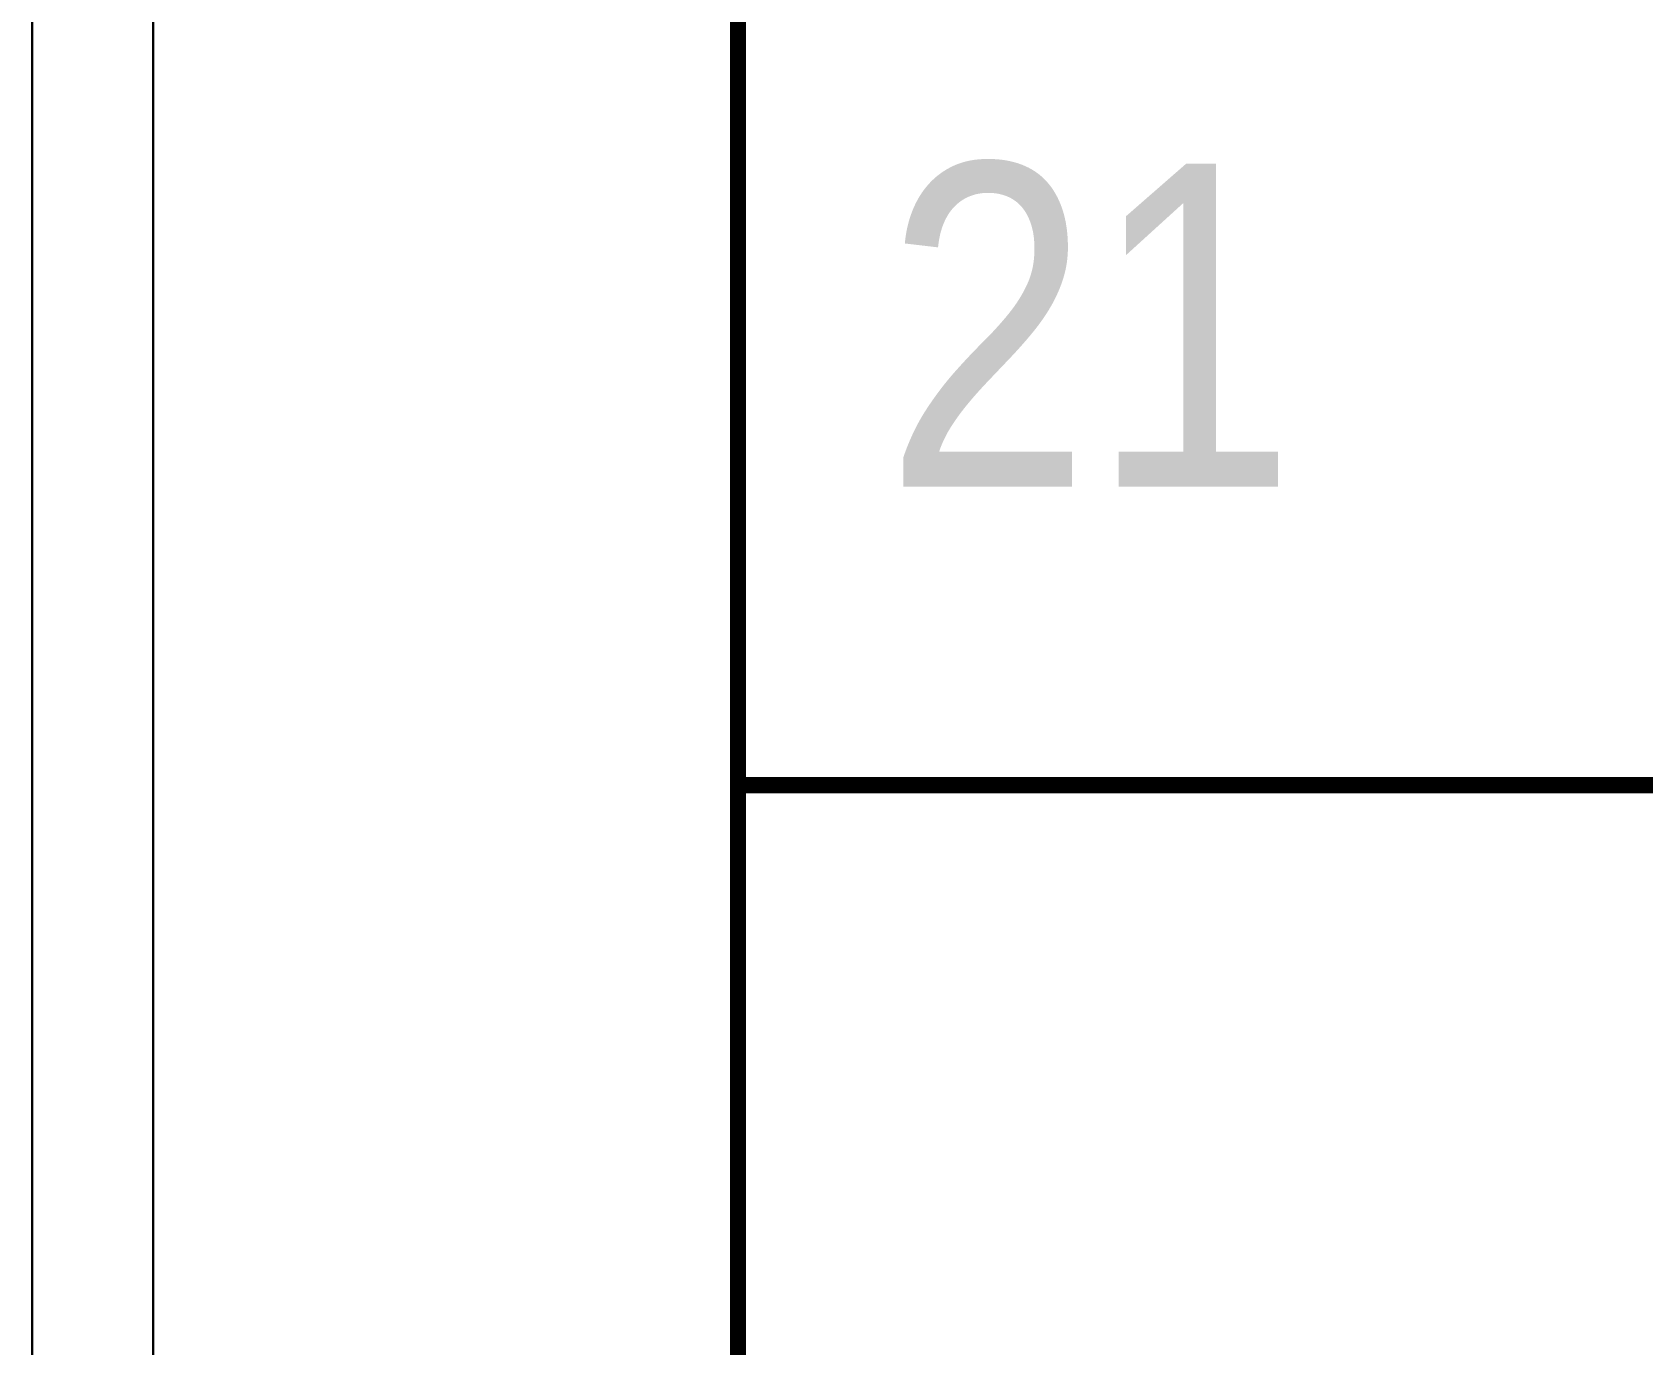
# Model space of a CAD drawing. Header units: metres. Extents: x -13194 to 152406, y -4219 to 19791.
# Drawn here: x 3602.5 to 3802.2, y 360.7 to 523.3 of the extents above; entities that cross this region are included whole.
import ezdxf
from ezdxf.enums import TextEntityAlignment as Align

# ---------------------------------------------------------------- set-up
doc = ezdxf.new("R2010")
doc.units = ezdxf.units.M
doc.header["$LTSCALE"] = 100
doc.header["$MEASUREMENT"] = 0
doc.linetypes.add('HIDDEN', pattern=[0.375, 0.25, -0.125])
doc.layers.get('0').update_dxf_attribs({"color": 9, "lineweight": 9})
for name, color, linetype, lineweight in [('06D', 9, 'Continuous', 9), ('21', 9, 'Continuous', 9), ('E-BUSBAR', 7, 'Continuous', 30)]:
    doc.layers.add(name, color=color, linetype=linetype, lineweight=lineweight)
doc.styles.add('MuuM_TEXT-STANDART', font='ARIALN.TTF')

# ---------------------------------------------------------------- blocks, each defined once
blk = doc.blocks.new('p-işyeri')
at = {"color": 0, "const_width": 2}
blk.add_lwpolyline([(200, 0), (200, 700), (-200, 700), (-200, 0)], close=True, dxfattribs=at)
blk = doc.blocks.new('2.bod.Mimari')
at = {"layer": '06D', "color": 89, "linetype": 'HIDDEN', "true_color": 0x2e4d23, "rotation": 90}
for p in [(4390, -8000), (4390, -8400)]:
    blk.add_blockref('p-işyeri', p, dxfattribs=at)
at = {"layer": '21', "style": 'MuuM_TEXT-STANDART'}
blk.add_text('21', height=40, dxfattribs=at).set_placement((3708.19, -8175), align=Align.BOTTOM_LEFT)

msp = doc.modelspace()

# ---------------------------------------------------------------- linework, layer by layer
at = {"layer": 'E-BUSBAR', "color": 3}
for p, q in [((3602.5, 128.79), (3602.5, 3968.1)), ((3602.5, 37.03), (3602.5, 3968.1)), ((3617.5, 128.79), (3617.5, 3968.1)), ((3617.5, 37.03), (3617.5, 3968.1))]:
    msp.add_line(p, q, dxfattribs=at)

# ---------------------------------------------------------------- block references
msp.add_blockref('2.bod.Mimari', (0, 8630))

doc.saveas('drawing.dxf')
